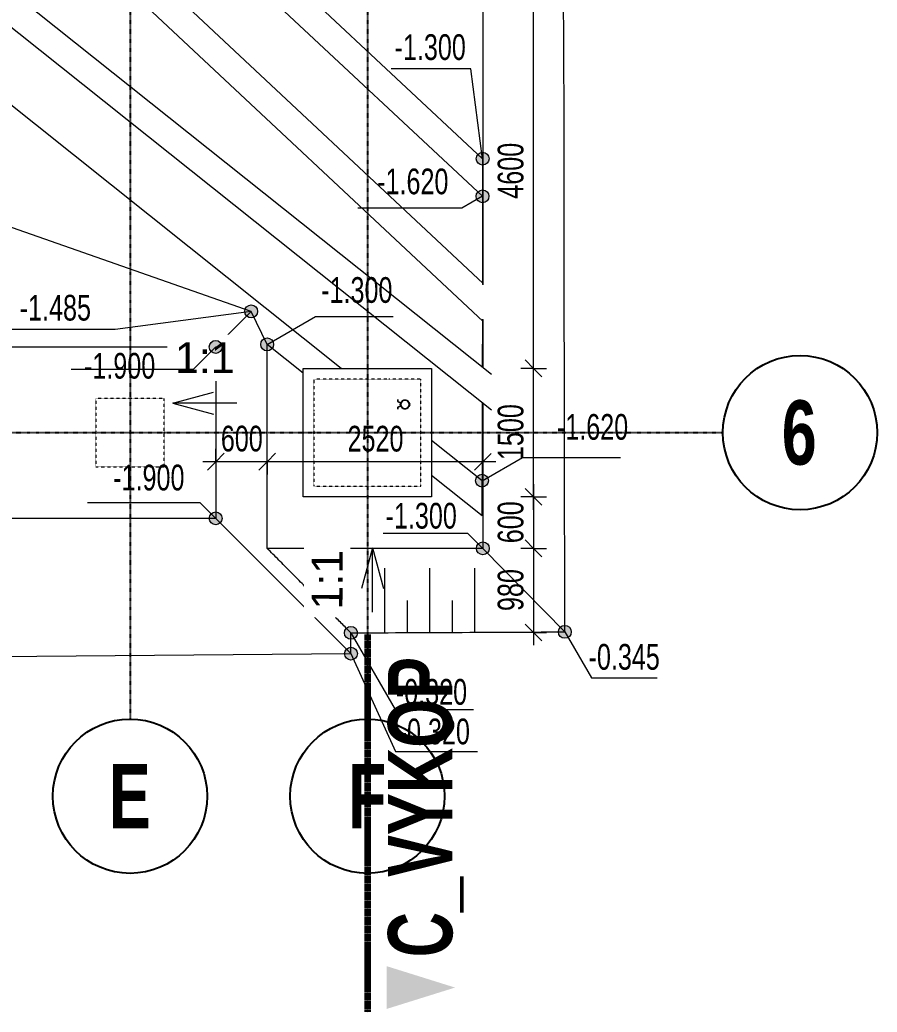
# Model space of a CAD drawing. Header units: millimetres. Extents: x 175047 to 362619, y -19363 to 158900.
# Drawn here: x 195702 to 205708, y 118939 to 130516 of the extents above; entities that cross this region are included whole.
import ezdxf

# ---------------------------------------------------------------- set-up
doc = ezdxf.new("R2010")
doc.units = ezdxf.units.MM
for name, pattern in [('1_Čerchovaná 4_0mm', [8, 4, -2, 0, -2]), ('1_Čerchovaná 6_0mm', [12, 6, -3, 0, -3]), ('3_Čárkovaná 1_0mm', [2, 1, -1])]:
    doc.linetypes.add(name, pattern=pattern)
for name, color, linetype, lineweight in [('A-ANNO-DIMS', 7, 'Continuous', 9), ('A-ANNO-DIMS-150', 7, 'Continuous', 9), ('A-ANNO-NOTE', 7, 'Continuous', 9), ('C-TOPO', 7, 'Continuous', 9), ('G-ANNO-DIMS', 7, 'Continuous', 9), ('G-ANNO-DIMS-2', 7, 'Continuous', 18), ('G-ANNO-SYMB', 7, 'Continuous', 9), ('G-ANNO-SYMB-1', 7, '1_Čerchovaná 4_0mm', 100), ('G-ANNO-SYMB-2', 7, 'Continuous', 18), ('S-FNDN-1', 7, '3_Čárkovaná 1_0mm', 9)]:
    doc.layers.add(name, color=color, linetype=linetype, lineweight=lineweight)
for name, color, linetype, lineweight, true_color in [('A-GENM-1', 251, 'Continuous', 9, 0x646464), ('S-GRID-1', 8, '1_Čerchovaná 6_0mm', 25, 0x808080), ('S-GRID-IDEN', 8, 'Continuous', 25, 0x808080), ('S-GRID-IDEN-1', 8, 'Continuous', 9, 0x808080), ('Stávající dešťová kan__Trubky-1', 115, 'Continuous', 9, 0x61a369), ('Stávající splašková kan__Trubky-1', 36, 'Continuous', 9, 0x804000)]:
    doc.layers.add(name, color=color, linetype=linetype, lineweight=lineweight, true_color=true_color)
doc.styles.add('Arial', font='arial.ttf', dxfattribs={"width": 0.7, "height": 300})
doc.styles.add('Arial_3', font='arial.ttf', dxfattribs={"height": 360})
doc.styles.add('Arial_B', font='arialbd.ttf', dxfattribs={"width": 0.7, "height": 750})
doc.dimstyles.new('Vnitřní_-_průhledné_1', dxfattribs={"dimscale": 304.8, "dimtxt": 306.07782, "dimasz": 0.639764, "dimexe": 0.492126, "dimexo": 0.0625, "dimgap": 0.098425, "dimtad": 1, "dimdec": 0, "dimrnd": 5, "dimzin": 0, "dimdsep": 46, "dimtxsty": 'Arial', "dimblk1": 'OBLIQUE', "dimblk2": 'OBLIQUE', "dimsah": 1, "dimcen": 0.09, "dimdle": 0.492126, "dimazin": 0, "dimtfac": 1, "dimtdec": 4, "dimtix": 1, "dimtmove": 0, "dimatfit": 3, "dimfxl": 0.492126, "dimfxlon": 1, "dimtvp": 1, "dimtolj": 1, "dimtzin": 0, "dimarcsym": 2})

# ---------------------------------------------------------------- blocks, each defined once
blk = doc.blocks.new('Osnova - 6mm-307864-VÝKOP')
at = {"layer": 'S-GRID-IDEN'}
blk.add_circle((0, 0), 6, dxfattribs=at)
blk = doc.blocks.new('VYKOP_ZNACKA_POZN - VYKOP_ZNACKA_POZN-915148-VÝKOP')
at = {"layer": 'A-ANNO-NOTE'}
for p, q in [((-3.5, 0), (-3.5, -5)), ((-1.75, 0), (-1.75, -2.5)), ((0, 0), (0, -5)), ((1.75, 0), (1.75, -2.5)), ((3.5, 0.017), (3.5, -5))]:
    blk.add_line(p, q, dxfattribs=at)
blk = doc.blocks.new('DIMBLOCK11-VÝKOP')
at = {"layer": 'A-ANNO-DIMS-150'}
for p, q in [((198588, 125361), (198588, 125511)), ((201106, 125361), (201106, 125511)), ((201256, 125361), (198588, 125361)), ((198588, 125361), (198588, 125211)), ((201106, 125361), (201106, 125211))]:
    blk.add_line(p, q, dxfattribs=at)
at = {"layer": 'A-ANNO-DIMS-150', "lineweight": 18}
for p, q in [((198588, 125361), (198686, 125459)), ((201106, 125361), (201204, 125458)), ((198588, 125361), (198491, 125264)), ((201106, 125361), (201009, 125263))]:
    blk.add_line(p, q, dxfattribs=at)
at = {"layer": 'A-ANNO-DIMS-150', "color": 0, "insert": (199527, 125780), "char_height": 300, "width": 768.49, "attachment_point": 1, "rotation": 359.9912, "line_spacing_factor": 0.941778, "style": 'Arial'}
blk.add_mtext('2520', dxfattribs=at)
blk = doc.blocks.new('_Oblique')
at = {"color": 0, "linetype": 'ByBlock', "lineweight": -2}
blk.add_line((-0.5, -0.5), (0.5, 0.5), dxfattribs=at)
blk = doc.blocks.new('DIMBLOCK12-VÝKOP')
at = {"layer": 'A-ANNO-DIMS-150'}
for p, q in [((197988, 125361), (197988, 125511)), ((198588, 125361), (198588, 125511)), ((198588, 125361), (197838, 125361)), ((197988, 125361), (197988, 125211)), ((198588, 125361), (198588, 125211))]:
    blk.add_line(p, q, dxfattribs=at)
at = {"layer": 'A-ANNO-DIMS-150', "lineweight": 18}
for p, q in [((197988, 125361), (198086, 125459)), ((198588, 125361), (198686, 125459)), ((197988, 125361), (197891, 125264)), ((198588, 125361), (198491, 125264))]:
    blk.add_line(p, q, dxfattribs=at)
at = {"layer": 'A-ANNO-DIMS-150', "color": 0, "insert": (198048, 125781), "char_height": 300, "width": 576.37, "attachment_point": 1, "rotation": 359.9912, "line_spacing_factor": 0.941778, "style": 'Arial'}
blk.add_mtext('600', dxfattribs=at)
blk = doc.blocks.new('DIMBLOCK32-VÝKOP')
at = {"layer": 'A-ANNO-DIMS-150', "lineweight": 18}
for p, q in [((201698, 126450), (201601, 126548)), ((201698, 126450), (201796, 126353)), ((201698, 124950), (201601, 125048)), ((201698, 124950), (201796, 124853))]:
    blk.add_line(p, q, dxfattribs=at)
at = {"layer": 'A-ANNO-DIMS-150'}
for p, q in [((201698, 126450), (201548, 126450)), ((201698, 124800), (201698, 126450)), ((201698, 126450), (201848, 126450)), ((201698, 124950), (201548, 124950)), ((201698, 124950), (201848, 124950))]:
    blk.add_line(p, q, dxfattribs=at)
at = {"layer": 'A-ANNO-DIMS-150', "color": 0, "insert": (201279, 125380), "char_height": 300, "width": 768.49, "attachment_point": 1, "rotation": 90, "line_spacing_factor": 0.941778, "style": 'Arial'}
blk.add_mtext('1500', dxfattribs=at)
blk = doc.blocks.new('DIMBLOCK33-VÝKOP')
at = {"layer": 'A-ANNO-DIMS-150', "lineweight": 18}
for p, q in [((201698, 131048), (201601, 131145)), ((201698, 131048), (201796, 130950)), ((201698, 126450), (201601, 126548)), ((201698, 126450), (201796, 126353))]:
    blk.add_line(p, q, dxfattribs=at)
at = {"layer": 'A-ANNO-DIMS-150'}
for p, q in [((201698, 131048), (201548, 131048)), ((201698, 126450), (201698, 131048)), ((201698, 131048), (201848, 131048)), ((201698, 126450), (201548, 126450)), ((201698, 126450), (201848, 126450))]:
    blk.add_line(p, q, dxfattribs=at)
at = {"layer": 'A-ANNO-DIMS-150', "color": 0, "insert": (201279, 128429), "char_height": 300, "width": 768.49, "attachment_point": 1, "rotation": 90, "line_spacing_factor": 0.941778, "style": 'Arial'}
blk.add_mtext('4600', dxfattribs=at)
blk = doc.blocks.new('DIMBLOCK43-VÝKOP')
at = {"layer": 'A-ANNO-DIMS-150', "lineweight": 18}
for p, q in [((201698, 124950), (201601, 125048)), ((201698, 124950), (201796, 124853)), ((201698, 124350), (201601, 124448)), ((201698, 124350), (201796, 124253))]:
    blk.add_line(p, q, dxfattribs=at)
at = {"layer": 'A-ANNO-DIMS-150'}
for p, q in [((201698, 125100), (201698, 124350)), ((201698, 124950), (201548, 124950)), ((201698, 124950), (201848, 124950)), ((201698, 124350), (201548, 124350)), ((201698, 124350), (201848, 124350))]:
    blk.add_line(p, q, dxfattribs=at)
at = {"layer": 'A-ANNO-DIMS-150', "color": 0, "insert": (201279, 124410), "char_height": 300, "width": 576.37, "attachment_point": 1, "rotation": 90, "line_spacing_factor": 0.941778, "style": 'Arial'}
blk.add_mtext('600', dxfattribs=at)
blk = doc.blocks.new('DIMBLOCK44-VÝKOP')
at = {"layer": 'A-ANNO-DIMS-150'}
for p, q in [((201698, 124350), (201548, 124350)), ((201698, 124350), (201698, 123219)), ((201698, 124350), (201848, 124350)), ((201698, 123369), (201548, 123369)), ((201698, 123369), (201848, 123369))]:
    blk.add_line(p, q, dxfattribs=at)
at = {"layer": 'A-ANNO-DIMS-150', "lineweight": 18}
for p, q in [((201698, 124350), (201601, 124448)), ((201698, 124350), (201796, 124253)), ((201698, 123369), (201601, 123466)), ((201698, 123369), (201796, 123271))]:
    blk.add_line(p, q, dxfattribs=at)
at = {"layer": 'A-ANNO-DIMS-150', "color": 0, "insert": (201279, 123619), "char_height": 300, "width": 576.37, "attachment_point": 1, "rotation": 90, "line_spacing_factor": 0.941778, "style": 'Arial'}
blk.add_mtext('980', dxfattribs=at)
blk = doc.blocks.new('Řez - Velká značka-308779-VÝKOP')
at = {"layer": 'G-ANNO-SYMB'}
blk.add_hatch(color=256, dxfattribs=at).paths.add_polyline_path([(3.576, 1.5), (0.25, 1.5), (1.913, 6.822)])

msp = doc.modelspace()

# ---------------------------------------------------------------- hatches: boundary and pattern name
at = {"layer": 'G-ANNO-DIMS-2'}
h = msp.add_hatch(color=256, dxfattribs=at)
edge = h.paths.add_edge_path()
edge.add_arc((201103.1, 128896.4), 75, 0, 360)
h = msp.add_hatch(color=256, dxfattribs=at)
edge = h.paths.add_edge_path()
edge.add_arc((201102.3, 128457.9), 75, 0, 360)
h = msp.add_hatch(color=256, dxfattribs=at)
edge = h.paths.add_edge_path()
edge.add_arc((198402.3, 127114.5), 75, 0, 360)
h = msp.add_hatch(color=256, dxfattribs=at)
edge = h.paths.add_edge_path()
edge.add_arc((198588.2, 126729.4), 75, 0, 360)
h = msp.add_hatch(color=256, dxfattribs=at)
edge = h.paths.add_edge_path()
edge.add_arc((201096.5, 125139.2), 75, 0, 360)
h = msp.add_hatch(color=256, dxfattribs=at)
edge = h.paths.add_edge_path()
edge.add_arc((197988.2, 124700.4), 75, 0, 360)
h = msp.add_hatch(color=256, dxfattribs=at)
edge = h.paths.add_edge_path()
edge.add_arc((201105.9, 124350.4), 75, 0, 360)
h = msp.add_hatch(color=256, dxfattribs=at)
edge = h.paths.add_edge_path()
edge.add_arc((199566, 123364.2), 75, 0, 360)
h = msp.add_hatch(color=256, dxfattribs=at)
edge = h.paths.add_edge_path()
edge.add_arc((202062.3, 123376), 75, 0, 360)
h = msp.add_hatch(color=256, dxfattribs=at)
edge = h.paths.add_edge_path()
edge.add_arc((199566.4, 123122.2), 75, 0, 360)

# ---------------------------------------------------------------- linework, layer by layer
at = {"layer": 'A-GENM-1'}
for p, q in [((200115, 126085.3), (200114.2, 126085.3)), ((200114.2, 126072.8), (200114.2, 126085.3)), ((200114.2, 126072.8), (200114.2, 126061.4)), ((200115, 126085.3), (200115, 126072.8)), ((200115, 126061.9), (200115, 126072.8)), ((200114.2, 126061.4), (200146.9, 126047)), ((200146.9, 126011.1), (200114.2, 125997.5)), ((200114.2, 125997.5), (200114.2, 125985.2)), ((200114.2, 125972.7), (200114.2, 125985.2)), ((200114.2, 125972.7), (200115, 125972.7)), ((200147.3, 126047.7), (200115, 126061.9)), ((200115, 125996.7), (200147.3, 126010.3)), ((200115, 125985.2), (200115, 125996.7)), ((200115, 125985.2), (200115, 125972.7)), ((200140.8, 126030.5), (200140, 126030.5)), ((200140.8, 126030.5), (200140, 126030.5)), ((200140.8, 126030.5), (200140, 126030.5)), ((200140.8, 126030.5), (200140, 126030.5)), ((200140, 126027.5), (200140.8, 126027.5)), ((200140.8, 126027.5), (200140, 126027.5)), ((200140, 126027.5), (200140.8, 126027.5)), ((200140.8, 126027.5), (200140, 126027.5)), ((200140.9, 126032.5), (200140.1, 126032.5)), ((200140.1, 126032.5), (200140.9, 126032.5)), ((200140.1, 126025.6), (200140.9, 126025.6)), ((200140.9, 126025.6), (200140.1, 126025.6)), ((200148.6, 126042.7), (200147.6, 126042.7)), ((200148.6, 126042.7), (200147.6, 126042.7)), ((200147.6, 126015.3), (200148.6, 126015.3)), ((200147.6, 126015.3), (200148.6, 126015.3)), ((200149.2, 126044.6), (200148.4, 126044.6)), ((200148.4, 126044.6), (200149.2, 126044.6)), ((200148.4, 126044.6), (200149.2, 126044.6)), ((200148.4, 126013.4), (200149.2, 126013.4)), ((200149.2, 126013.4), (200148.4, 126013.4)), ((200149.2, 126013.4), (200148.4, 126013.4)), ((200149.7, 126048.1), (200150.5, 126048.1)), ((200150.5, 126048.1), (200149.7, 126048.1)), ((200150.5, 126009.9), (200149.7, 126009.9)), ((200149.7, 126009.9), (200150.5, 126009.9)), ((200247.3, 126012.6), (200246.5, 126012.6)), ((200246.5, 126012.6), (200246.6, 126010.1)), ((200246.9, 126014), (200248, 126013.4)), ((200247.4, 126010.1), (200247.3, 126012.6)), ((200249.1, 126025.8), (200248.3, 126025.8)), ((200251.2, 126025.3), (200249.9, 126025.8)), ((200252, 126022), (200253, 126021.9))]:
    msp.add_line(p, q, dxfattribs=at)
for centre, radius, start, end in [((200197.5, 126029), 50, 360, 180), ((200197.6, 126029), 51.6, 22.6069, 163.63186), ((200197.5, 126029), 49, 360, 180), ((200197.6, 126029), 50.8, 22.6069, 163.63186), ((200197.6, 126029), 51.6, 99.84252, 158.24333), ((200197.6, 126029), 50.8, 99.99909, 157.87961), ((200180.4, 126029), 40.4, 168.28934, 175.02509), ((200180.4, 126029), 40.4, 184.83174, 191.71066), ((200146.5, 126036), 5.8, 96.6319, 168.28934), ((200146.5, 126022), 5.8, 191.71066, 263.3681), ((200180.4, 126029), 39.6, 168.28934, 174.92445), ((200180.4, 126029), 39.6, 184.92948, 191.71066), ((200146.5, 126036), 5, 95.40873, 168.28934), ((200146.5, 126022), 5, 191.71066, 264.59127), ((200145.7, 126044.2), 2.43, 275.40873, 343.63186), ((200145.7, 126044.2), 3.23, 275.40873, 343.63186), ((200145.7, 126013.8), 3.23, 17.18539, 84.59127), ((200145.7, 126013.8), 2.43, 17.31792, 84.59127), ((200145.6, 126044.5), 2.8, 1.73502, 62), ((200145.6, 126013.5), 2.8, 298, 358.26498), ((200145.6, 126044.5), 3.6, 1.34938, 62), ((200145.6, 126013.5), 3.6, 298, 358.65062), ((200197.5, 126029), 50, 180, 360), ((200197.6, 126029), 51.6, 196.32207, 356.45875), ((200197.5, 126029), 49, 180, 0), ((200197.6, 126029), 50.8, 196.31482, 356.40291), ((200197.6, 126029), 51.6, 201.75831, 260.15748), ((200197.6, 126029), 50.8, 202.11569, 260.00091), ((200246.7, 126049.5), 2.42, 202.6069, 262.72773), ((200246.7, 126049.5), 1.62, 202.6069, 262.72773), ((200246.2, 126045.1), 1.93, 40.90127, 82.72773), ((200246.2, 126045.1), 2.73, 50.64279, 82.72773), ((200248, 126010.1), 1.4, 182.94926, 309.92173), ((200197.6, 126029), 51.6, 343.06264, 355.8478), ((200248, 126010.1), 0.601, 184.07827, 309.92173), ((200233.2, 126027.8), 23.6, 309.92173, 52.32334), ((200233.2, 126027.8), 24.4, 309.92173, 52.96054), ((200220, 126031.5), 33.4, 327.15067, 343.51997), ((200249.7, 126025.2), 0.615, 70.88438, 175.8478), ((200250.3, 126022.7), 2.81, 343.11562, 70.88438)]:
    msp.add_arc(centre, radius, start, end, dxfattribs=at)
for points, knots in [([(200188.8, 126079.9), (200189.7, 126080), (200191.7, 126080.3), (200194.4, 126080.5), (200197, 126080.6), (200199.4, 126080.6), (200201.4, 126080.5), (200203.1, 126080.3), (200204.3, 126080.2), (200205.2, 126080.1), (200205.4, 126080), (200204.8, 126080.1), (200203.7, 126080.3), (200202.5, 126080.4), (200201.4, 126080.5), (200200.2, 126080.6), (200198.4, 126080.6), (200194.7, 126080.6), (200191.2, 126080.3), (200188.8, 126079.9)], [0, 0, 0, 0, 0.0555556, 0.1111111, 0.1666667, 0.2222222, 0.2777778, 0.3333333, 0.3888889, 0.4444444, 0.5138889, 0.5833333, 0.6527778, 0.6875, 0.7222222, 0.7569444, 0.7916667, 0.8611111, 1, 1, 1, 1]), ([(200188.8, 126079), (200189.7, 126079.2), (200191.7, 126079.5), (200194.4, 126079.7), (200197, 126079.8), (200199.4, 126079.8), (200201.4, 126079.7), (200203.1, 126079.5), (200204.3, 126079.4), (200205.2, 126079.2), (200205.4, 126079.2), (200204.8, 126079.3), (200203.7, 126079.4), (200202.5, 126079.6), (200201.4, 126079.7), (200200.2, 126079.7), (200198.4, 126079.8), (200194.7, 126079.8), (200191.2, 126079.5), (200188.8, 126079)], [0, 0, 0, 0, 0.0555556, 0.1111111, 0.1666667, 0.2222222, 0.2777778, 0.3333333, 0.3888889, 0.4444444, 0.5138889, 0.5833333, 0.6527778, 0.6875, 0.7222222, 0.7569444, 0.7916667, 0.8611111, 1, 1, 1, 1]), ([(200140.1, 126032.6), (200140.1, 126032.6), (200140.1, 126032.4), (200140.1, 126031.9), (200140.1, 126031.4), (200140, 126030.7), (200140, 126030.1), (200140, 126029.6), (200140, 126029.1), (200140, 126028.5), (200140, 126027.9), (200140, 126027.3), (200140, 126026.8), (200140.1, 126026.4), (200140.1, 126026), (200140.1, 126025.8), (200140.1, 126025.6), (200140.1, 126025.6), (200140.1, 126025.6)], [-1, -1, -1, -1, -0.8611111, -0.7916667, -0.7222222, -0.6527778, -0.5833333, -0.5486111, -0.5138889, -0.4444444, -0.3888889, -0.3333333, -0.2777778, -0.2222222, -0.1666667, -0.1111111, -0.0555556, 0, 0, 0, 0]), ([(200140.1, 126025.6), (200140.1, 126025.6), (200140.1, 126025.8), (200140.1, 126026.3), (200140, 126026.8), (200140, 126027.5), (200140, 126028.1), (200140, 126028.5), (200140, 126029.1), (200140, 126029.6), (200140, 126030.3), (200140, 126030.8), (200140.1, 126031.3), (200140.1, 126031.8), (200140.1, 126032.1), (200140.1, 126032.4), (200140.1, 126032.5), (200140.1, 126032.6), (200140.1, 126032.6)], [-1, -1, -1, -1, -0.8611111, -0.7916667, -0.7222222, -0.6527778, -0.5833333, -0.5486111, -0.5138889, -0.4444444, -0.3888889, -0.3333333, -0.2777778, -0.2222222, -0.1666667, -0.1111111, -0.0555556, 0, 0, 0, 0]), ([(200140.1, 126032.5), (200140.1, 126032.3), (200140.1, 126031.9), (200140.1, 126031.3), (200140, 126031), (200140, 126030.6), (200140, 126030.5), (200140, 126030.5)], [-1, -1, -1, -1, -0.7857143, -0.5714286, -0.4285714, -0.2857143, 0, 0, 0, 0]), ([(200140, 126030.5), (200140, 126030.5), (200140, 126030.6), (200140, 126030.9), (200140.1, 126031.3), (200140.1, 126031.8), (200140.1, 126032.2), (200140.1, 126032.5)], [-1, -1, -1, -1, -0.7857143, -0.5714286, -0.4285714, -0.2857143, 0, 0, 0, 0]), ([(200140, 126030.5), (200140, 126030.7), (200140, 126030.9), (200140, 126031.2), (200140.1, 126031.3), (200140.1, 126031.4), (200140.1, 126031.5), (200140.1, 126031.5), (200140.1, 126031.4), (200140, 126031.2), (200140, 126030.9), (200140, 126030.6), (200140, 126030.3), (200140, 126030), (200140, 126029.7), (200140, 126029.4), (200140, 126029), (200140, 126028.6), (200140, 126028.3), (200140, 126028), (200140, 126027.7), (200140, 126027.4), (200140, 126027.1), (200140, 126026.9), (200140.1, 126026.7), (200140.1, 126026.6), (200140.1, 126026.5), (200140.1, 126026.5), (200140.1, 126026.5), (200140.1, 126026.6), (200140.1, 126026.6), (200140.1, 126026.7), (200140, 126026.8), (200140, 126027), (200140, 126027.3), (200140, 126027.5)], [-1, -1, -1, -1, -0.9583333, -0.9166667, -0.8958333, -0.875, -0.8333333, -0.7916667, -0.75, -0.7083333, -0.6666667, -0.6388889, -0.6111111, -0.5833333, -0.5555556, -0.5277778, -0.5, -0.4722222, -0.4444444, -0.4166667, -0.3888889, -0.3611111, -0.3333333, -0.3055556, -0.2777778, -0.25, -0.2222222, -0.1944444, -0.1666667, -0.1388889, -0.1111111, -0.0972222, -0.0833333, -0.0555556, 0, 0, 0, 0]), ([(200140, 126027.5), (200140, 126027.3), (200140, 126027.1), (200140, 126026.8), (200140.1, 126026.7), (200140.1, 126026.6), (200140.1, 126026.5), (200140.1, 126026.5), (200140.1, 126026.6), (200140, 126026.8), (200140, 126027.1), (200140, 126027.4), (200140, 126027.7), (200140, 126028), (200140, 126028.3), (200140, 126028.6), (200140, 126029), (200140, 126029.4), (200140, 126029.7), (200140, 126030), (200140, 126030.3), (200140, 126030.6), (200140, 126030.9), (200140, 126031.1), (200140.1, 126031.3), (200140.1, 126031.4), (200140.1, 126031.5), (200140.1, 126031.5), (200140.1, 126031.5), (200140.1, 126031.5), (200140.1, 126031.4), (200140.1, 126031.3), (200140, 126031.2), (200140, 126031), (200140, 126030.7), (200140, 126030.5)], [-1, -1, -1, -1, -0.9583333, -0.9166667, -0.8958333, -0.875, -0.8333333, -0.7916667, -0.75, -0.7083333, -0.6666667, -0.6388889, -0.6111111, -0.5833333, -0.5555556, -0.5277778, -0.5, -0.4722222, -0.4444444, -0.4166667, -0.3888889, -0.3611111, -0.3333333, -0.3055556, -0.2777778, -0.25, -0.2222222, -0.1944444, -0.1666667, -0.1388889, -0.1111111, -0.0972222, -0.0833333, -0.0555556, 0, 0, 0, 0]), ([(200140, 126027.5), (200140, 126027.5), (200140, 126027.3), (200140, 126026.9), (200140.1, 126026.4), (200140.1, 126025.9), (200140.1, 126025.6)], [-1, -1, -1, -1, -0.6666667, -0.5, -0.3333333, 0, 0, 0, 0]), ([(200140.1, 126025.6), (200140.1, 126025.9), (200140.1, 126026.4), (200140, 126026.9), (200140, 126027.3), (200140, 126027.5), (200140, 126027.5)], [-1, -1, -1, -1, -0.6666667, -0.5, -0.3333333, 0, 0, 0, 0]), ([(200140.9, 126025.6), (200140.9, 126025.6), (200140.9, 126025.8), (200140.9, 126026.3), (200140.8, 126026.8), (200140.8, 126027.5), (200140.8, 126028.1), (200140.8, 126028.5), (200140.8, 126029.1), (200140.8, 126029.6), (200140.8, 126030.3), (200140.8, 126030.8), (200140.9, 126031.3), (200140.9, 126031.8), (200140.9, 126032.1), (200140.9, 126032.4), (200140.9, 126032.5), (200141, 126032.6), (200141, 126032.6)], [-1, -1, -1, -1, -0.8611111, -0.7916667, -0.7222222, -0.6527778, -0.5833333, -0.5486111, -0.5138889, -0.4444444, -0.3888889, -0.3333333, -0.2777778, -0.2222222, -0.1666667, -0.1111111, -0.0555556, 0, 0, 0, 0]), ([(200141, 126032.6), (200141, 126032.6), (200140.9, 126032.4), (200140.9, 126031.9), (200140.9, 126031.4), (200140.8, 126030.7), (200140.8, 126030.1), (200140.8, 126029.6), (200140.8, 126029.1), (200140.8, 126028.5), (200140.8, 126027.9), (200140.8, 126027.3), (200140.8, 126026.8), (200140.9, 126026.4), (200140.9, 126026), (200140.9, 126025.8), (200140.9, 126025.6), (200140.9, 126025.6), (200140.9, 126025.6)], [-1, -1, -1, -1, -0.8611111, -0.7916667, -0.7222222, -0.6527778, -0.5833333, -0.5486111, -0.5138889, -0.4444444, -0.3888889, -0.3333333, -0.2777778, -0.2222222, -0.1666667, -0.1111111, -0.0555556, 0, 0, 0, 0]), ([(200140.8, 126030.5), (200140.8, 126030.5), (200140.8, 126030.6), (200140.8, 126030.9), (200140.9, 126031.3), (200140.9, 126031.8), (200140.9, 126032.2), (200140.9, 126032.5)], [-1, -1, -1, -1, -0.7857143, -0.5714286, -0.4285714, -0.2857143, 0, 0, 0, 0]), ([(200140.9, 126032.5), (200140.9, 126032.3), (200140.9, 126031.9), (200140.9, 126031.3), (200140.8, 126031), (200140.8, 126030.6), (200140.8, 126030.5), (200140.8, 126030.5)], [-1, -1, -1, -1, -0.7857143, -0.5714286, -0.4285714, -0.2857143, 0, 0, 0, 0]), ([(200140.8, 126027.5), (200140.8, 126027.3), (200140.8, 126027.1), (200140.8, 126026.8), (200140.9, 126026.7), (200140.9, 126026.6), (200140.9, 126026.5), (200140.9, 126026.5), (200140.9, 126026.6), (200140.8, 126026.8), (200140.8, 126027.1), (200140.8, 126027.4), (200140.8, 126027.7), (200140.8, 126028), (200140.8, 126028.3), (200140.8, 126028.6), (200140.8, 126029), (200140.8, 126029.4), (200140.8, 126029.7), (200140.8, 126030), (200140.8, 126030.3), (200140.8, 126030.6), (200140.8, 126030.9), (200140.8, 126031.1), (200140.9, 126031.3), (200140.9, 126031.4), (200140.9, 126031.5), (200140.9, 126031.5), (200140.9, 126031.5), (200140.9, 126031.5), (200140.9, 126031.4), (200140.9, 126031.3), (200140.8, 126031.2), (200140.8, 126031), (200140.8, 126030.7), (200140.8, 126030.5)], [-1, -1, -1, -1, -0.9583333, -0.9166667, -0.8958333, -0.875, -0.8333333, -0.7916667, -0.75, -0.7083333, -0.6666667, -0.6388889, -0.6111111, -0.5833333, -0.5555556, -0.5277778, -0.5, -0.4722222, -0.4444444, -0.4166667, -0.3888889, -0.3611111, -0.3333333, -0.3055556, -0.2777778, -0.25, -0.2222222, -0.1944444, -0.1666667, -0.1388889, -0.1111111, -0.0972222, -0.0833333, -0.0555556, 0, 0, 0, 0]), ([(200140.8, 126030.5), (200140.8, 126030.7), (200140.8, 126030.9), (200140.8, 126031.2), (200140.9, 126031.3), (200140.9, 126031.4), (200140.9, 126031.5), (200140.9, 126031.5), (200140.9, 126031.4), (200140.8, 126031.2), (200140.8, 126030.9), (200140.8, 126030.6), (200140.8, 126030.3), (200140.8, 126030), (200140.8, 126029.7), (200140.8, 126029.4), (200140.8, 126029), (200140.8, 126028.6), (200140.8, 126028.3), (200140.8, 126028), (200140.8, 126027.7), (200140.8, 126027.4), (200140.8, 126027.1), (200140.8, 126026.9), (200140.9, 126026.7), (200140.9, 126026.6), (200140.9, 126026.5), (200140.9, 126026.5), (200140.9, 126026.5), (200140.9, 126026.6), (200140.9, 126026.6), (200140.9, 126026.7), (200140.8, 126026.8), (200140.8, 126027), (200140.8, 126027.3), (200140.8, 126027.5)], [-1, -1, -1, -1, -0.9583333, -0.9166667, -0.8958333, -0.875, -0.8333333, -0.7916667, -0.75, -0.7083333, -0.6666667, -0.6388889, -0.6111111, -0.5833333, -0.5555556, -0.5277778, -0.5, -0.4722222, -0.4444444, -0.4166667, -0.3888889, -0.3611111, -0.3333333, -0.3055556, -0.2777778, -0.25, -0.2222222, -0.1944444, -0.1666667, -0.1388889, -0.1111111, -0.0972222, -0.0833333, -0.0555556, 0, 0, 0, 0]), ([(200140.9, 126025.6), (200140.9, 126025.9), (200140.9, 126026.4), (200140.8, 126026.9), (200140.8, 126027.3), (200140.8, 126027.5), (200140.8, 126027.5)], [-1, -1, -1, -1, -0.6666667, -0.5, -0.3333333, 0, 0, 0, 0]), ([(200140.8, 126027.5), (200140.8, 126027.5), (200140.8, 126027.3), (200140.8, 126026.9), (200140.9, 126026.4), (200140.9, 126025.9), (200140.9, 126025.6)], [-1, -1, -1, -1, -0.6666667, -0.5, -0.3333333, 0, 0, 0, 0]), ([(200147.6, 126042.7), (200147.6, 126042.7), (200147.6, 126042.7), (200147.7, 126042.8), (200147.7, 126042.9), (200147.9, 126043.1), (200148, 126043.3), (200148.1, 126043.5)], [-1, -1, -1, -1, -0.85, -0.7, -0.55, -0.4, 0, 0, 0, 0]), ([(200148.1, 126043.5), (200148, 126043.4), (200148, 126043.2), (200147.9, 126043.1), (200147.8, 126042.9), (200147.7, 126042.8), (200147.7, 126042.8), (200147.6, 126042.7), (200147.6, 126042.7), (200147.6, 126042.7)], [-1, -1, -1, -1, -0.75, -0.625, -0.5, -0.375, -0.25, -0.125, 0, 0, 0, 0]), ([(200147.6, 126042.7), (200147.6, 126042.7), (200147.6, 126042.7), (200147.7, 126042.8), (200147.7, 126042.8), (200147.8, 126042.9), (200147.9, 126043.1), (200148, 126043.2), (200148, 126043.4), (200148.1, 126043.5)], [-1, -1, -1, -1, -0.875, -0.75, -0.625, -0.5, -0.375, -0.25, 0, 0, 0, 0]), ([(200148.1, 126043.5), (200148, 126043.4), (200147.9, 126043.2), (200147.8, 126043), (200147.7, 126042.8), (200147.7, 126042.8), (200147.6, 126042.7), (200147.6, 126042.7), (200147.6, 126042.7)], [-1, -1, -1, -1, -0.7, -0.55, -0.4, -0.3, -0.2, -0.1, -0.1, -0.1, -0.1]), ([(200148.1, 126014.5), (200148, 126014.7), (200147.9, 126014.9), (200147.7, 126015.2), (200147.7, 126015.3), (200147.6, 126015.3), (200147.6, 126015.3), (200147.6, 126015.3)], [0, 0, 0, 0, 0.4, 0.55, 0.7, 0.85, 1, 1, 1, 1]), ([(200147.6, 126015.3), (200147.6, 126015.3), (200147.6, 126015.3), (200147.7, 126015.3), (200147.7, 126015.2), (200147.8, 126015.1), (200147.9, 126015), (200147.9, 126014.8), (200148, 126014.6), (200148.1, 126014.5)], [0, 0, 0, 0, 0.125, 0.25, 0.375, 0.5, 0.625, 0.75, 1, 1, 1, 1]), ([(200148.1, 126014.5), (200148, 126014.6), (200147.9, 126014.8), (200147.9, 126015), (200147.8, 126015.1), (200147.7, 126015.2), (200147.7, 126015.3), (200147.6, 126015.3), (200147.6, 126015.3), (200147.6, 126015.3)], [0, 0, 0, 0, 0.25, 0.375, 0.5, 0.625, 0.75, 0.875, 1, 1, 1, 1]), ([(200147.6, 126015.3), (200147.6, 126015.3), (200147.6, 126015.3), (200147.6, 126015.3), (200147.7, 126015.2), (200147.7, 126015.2), (200147.8, 126015.1), (200147.9, 126014.9), (200148, 126014.7), (200148.1, 126014.5)], [0, 0, 0, 0, 0.1, 0.2, 0.3, 0.4, 0.55, 0.7, 1, 1, 1, 1]), ([(200148.6, 126045.2), (200148.5, 126044.9), (200148.3, 126044.5), (200148.2, 126043.9), (200148.1, 126043.7), (200148.1, 126043.5)], [-1, -1, -1, -1, -0.5, -0.25, 0, 0, 0, 0]), ([(200148.1, 126043.5), (200148.1, 126043.7), (200148.2, 126043.9), (200148.3, 126044.5), (200148.5, 126044.9), (200148.6, 126045.2)], [-1, -1, -1, -1, -0.75, -0.5, 0, 0, 0, 0]), ([(200148.1, 126014.5), (200148.1, 126014.4), (200148.2, 126014.1), (200148.3, 126013.6), (200148.5, 126013.1), (200148.6, 126012.8)], [0, 0, 0, 0, 0.25, 0.5, 1, 1, 1, 1]), ([(200148.6, 126012.8), (200148.5, 126013.1), (200148.3, 126013.6), (200148.2, 126014.1), (200148.1, 126014.4), (200148.1, 126014.5)], [0, 0, 0, 0, 0.5, 0.75, 1, 1, 1, 1]), ([(200149, 126046.4), (200149, 126046.4), (200149, 126046.4), (200149, 126046.3), (200148.9, 126046.1), (200148.8, 126045.8), (200148.7, 126045.4), (200148.6, 126045.2)], [-1, -1, -1, -1, -0.8333333, -0.6666667, -0.5, -0.3333333, 0, 0, 0, 0]), ([(200148.6, 126045.2), (200148.7, 126045.4), (200148.8, 126045.8), (200148.9, 126046.1), (200149, 126046.3), (200149, 126046.4), (200149, 126046.4), (200149, 126046.4)], [-1, -1, -1, -1, -0.6666667, -0.5, -0.3333333, -0.1666667, 0, 0, 0, 0]), ([(200148.6, 126042.7), (200148.6, 126042.7), (200148.6, 126042.7), (200148.6, 126042.8), (200148.7, 126042.9), (200148.7, 126043), (200148.8, 126043.2), (200148.8, 126043.3)], [-1, -1, -1, -1, -0.75, -0.625, -0.5, -0.25, 0, 0, 0, 0]), ([(200148.8, 126043.3), (200148.8, 126043.2), (200148.7, 126043), (200148.7, 126042.9), (200148.6, 126042.8), (200148.6, 126042.7), (200148.6, 126042.7), (200148.6, 126042.7)], [-1, -1, -1, -1, -0.75, -0.5, -0.375, -0.25, 0, 0, 0, 0]), ([(200148.6, 126012.8), (200148.7, 126012.6), (200148.8, 126012.3), (200148.9, 126011.9), (200149, 126011.7), (200149, 126011.6), (200149, 126011.6)], [0, 0, 0, 0, 0.3333333, 0.5, 0.6666667, 1, 1, 1, 1]), ([(200149, 126011.6), (200149, 126011.6), (200149, 126011.7), (200148.9, 126011.9), (200148.8, 126012.3), (200148.7, 126012.6), (200148.6, 126012.8)], [0, 0, 0, 0, 0.3333333, 0.5, 0.6666667, 1, 1, 1, 1]), ([(200149.4, 126045.2), (200149.4, 126045), (200149.2, 126044.6), (200149.1, 126044.1), (200148.9, 126043.6), (200148.9, 126043.4), (200148.8, 126043.3)], [-1, -1, -1, -1, -0.7, -0.4, -0.2, 0, 0, 0, 0]), ([(200148.8, 126043.3), (200148.9, 126043.5), (200149, 126043.8), (200149.2, 126044.5), (200149.3, 126044.9), (200149.4, 126045.2)], [-1, -1, -1, -1, -0.7, -0.4, 0, 0, 0, 0]), ([(200148.8, 126014.7), (200148.9, 126014.6), (200148.9, 126014.4), (200149, 126014), (200149.2, 126013.4), (200149.4, 126013), (200149.4, 126012.8)], [0, 0, 0, 0, 0.2, 0.4, 0.7, 1, 1, 1, 1]), ([(200149.4, 126012.8), (200149.3, 126013.1), (200149.2, 126013.6), (200149, 126014.2), (200148.9, 126014.6), (200148.8, 126014.7)], [0, 0, 0, 0, 0.4, 0.7, 1, 1, 1, 1]), ([(200149.7, 126048.1), (200149.6, 126047.9), (200149.4, 126047.5), (200149.2, 126047), (200149.1, 126046.7), (200149, 126046.5), (200149, 126046.4), (200149, 126046.4), (200149, 126046.4)], [-1, -1, -1, -1, -0.7857143, -0.5714286, -0.4285714, -0.2857143, -0.1428571, 0, 0, 0, 0]), ([(200149, 126046.4), (200149, 126046.4), (200149, 126046.4), (200149, 126046.5), (200149.1, 126046.7), (200149.2, 126047), (200149.4, 126047.5), (200149.5, 126047.9), (200149.7, 126048.1)], [-1, -1, -1, -1, -0.7857143, -0.6785714, -0.5714286, -0.4285714, -0.2857143, 0, 0, 0, 0]), ([(200149.7, 126009.9), (200149.5, 126010.2), (200149.4, 126010.6), (200149.2, 126011), (200149.1, 126011.3), (200149, 126011.5), (200149, 126011.6), (200149, 126011.7), (200149, 126011.6)], [0, 0, 0, 0, 0.2857143, 0.4285714, 0.5714286, 0.6785714, 0.7857143, 1, 1, 1, 1]), ([(200149, 126011.6), (200149, 126011.6), (200149, 126011.6), (200149, 126011.5), (200149.1, 126011.3), (200149.2, 126011), (200149.4, 126010.5), (200149.6, 126010.1), (200149.7, 126009.9)], [0, 0, 0, 0, 0.1428571, 0.2857143, 0.4285714, 0.5714286, 0.7857143, 1, 1, 1, 1]), ([(200149.8, 126046.4), (200149.8, 126046.4), (200149.8, 126046.4), (200149.8, 126046.3), (200149.7, 126046.1), (200149.6, 126045.8), (200149.5, 126045.4), (200149.4, 126045.2)], [-1, -1, -1, -1, -0.8333333, -0.6666667, -0.5, -0.3333333, 0, 0, 0, 0]), ([(200149.4, 126045.2), (200149.5, 126045.4), (200149.6, 126045.8), (200149.7, 126046.1), (200149.8, 126046.3), (200149.8, 126046.4), (200149.8, 126046.4), (200149.8, 126046.4)], [-1, -1, -1, -1, -0.6666667, -0.5, -0.3333333, -0.1666667, 0, 0, 0, 0]), ([(200149.4, 126012.8), (200149.5, 126012.6), (200149.6, 126012.3), (200149.7, 126011.9), (200149.8, 126011.7), (200149.8, 126011.6), (200149.8, 126011.6), (200149.8, 126011.6)], [0, 0, 0, 0, 0.3333333, 0.5, 0.6666667, 0.8333333, 1, 1, 1, 1]), ([(200149.8, 126011.6), (200149.8, 126011.6), (200149.8, 126011.6), (200149.8, 126011.7), (200149.7, 126011.9), (200149.6, 126012.3), (200149.5, 126012.6), (200149.4, 126012.8)], [0, 0, 0, 0, 0.1666667, 0.3333333, 0.5, 0.6666667, 1, 1, 1, 1]), ([(200150.5, 126048.1), (200150.4, 126047.9), (200150.3, 126047.5), (200150.1, 126047), (200150, 126046.7), (200149.9, 126046.5), (200149.8, 126046.4), (200149.8, 126046.4), (200149.8, 126046.4)], [-1, -1, -1, -1, -0.7857143, -0.5714286, -0.4285714, -0.2857143, -0.1428571, 0, 0, 0, 0]), ([(200149.8, 126046.4), (200149.8, 126046.4), (200149.8, 126046.4), (200149.9, 126046.5), (200150, 126046.7), (200150.1, 126047), (200150.2, 126047.5), (200150.4, 126047.9), (200150.5, 126048.1)], [-1, -1, -1, -1, -0.7857143, -0.6785714, -0.5714286, -0.4285714, -0.2857143, 0, 0, 0, 0]), ([(200150.5, 126009.9), (200150.4, 126010.2), (200150.2, 126010.6), (200150.1, 126011), (200150, 126011.3), (200149.9, 126011.5), (200149.8, 126011.6), (200149.8, 126011.7), (200149.8, 126011.6)], [0, 0, 0, 0, 0.2857143, 0.4285714, 0.5714286, 0.6785714, 0.7857143, 1, 1, 1, 1]), ([(200149.8, 126011.6), (200149.8, 126011.6), (200149.8, 126011.6), (200149.9, 126011.5), (200150, 126011.3), (200150.1, 126011), (200150.3, 126010.5), (200150.4, 126010.1), (200150.5, 126009.9)], [0, 0, 0, 0, 0.1428571, 0.2857143, 0.4285714, 0.5714286, 0.7857143, 1, 1, 1, 1]), ([(200188.8, 125979), (200189.7, 125978.8), (200191.7, 125978.5), (200194.4, 125978.3), (200197, 125978.2), (200199.4, 125978.2), (200201.4, 125978.3), (200203.1, 125978.5), (200204.3, 125978.6), (200205.2, 125978.8), (200205.4, 125978.8), (200204.8, 125978.7), (200203.7, 125978.6), (200202.5, 125978.4), (200201.4, 125978.3), (200200.2, 125978.3), (200198.4, 125978.2), (200194.7, 125978.2), (200191.2, 125978.5), (200188.8, 125979)], [0, 0, 0, 0, 0.0555556, 0.1111111, 0.1666667, 0.2222222, 0.2777778, 0.3333333, 0.3888889, 0.4444444, 0.5138889, 0.5833333, 0.6527778, 0.6875, 0.7222222, 0.7569444, 0.7916667, 0.8611111, 1, 1, 1, 1]), ([(200188.8, 125978.2), (200189.7, 125978), (200191.7, 125977.7), (200194.4, 125977.5), (200197, 125977.4), (200199.4, 125977.4), (200201.4, 125977.5), (200203.1, 125977.7), (200204.3, 125977.8), (200205.2, 125978), (200205.4, 125978), (200204.8, 125977.9), (200203.7, 125977.8), (200202.5, 125977.6), (200201.4, 125977.5), (200200.2, 125977.5), (200198.4, 125977.4), (200194.7, 125977.4), (200191.2, 125977.7), (200188.8, 125978.2)], [0, 0, 0, 0, 0.0555556, 0.1111111, 0.1666667, 0.2222222, 0.2777778, 0.3333333, 0.3888889, 0.4444444, 0.5138889, 0.5833333, 0.6527778, 0.6875, 0.7222222, 0.7569444, 0.7916667, 0.8611111, 1, 1, 1, 1])]:
    msp.add_open_spline(points, degree=3, knots=knots, dxfattribs=at)
for points in [[(200148.4, 126044.6), (200148.3, 126044.5), (200148.3, 126044.2), (200148.2, 126043.9), (200148.1, 126043.7), (200148.1, 126043.5)], [(200148.1, 126043.5), (200148.1, 126043.7), (200148.2, 126043.9), (200148.3, 126044.2), (200148.3, 126044.5), (200148.4, 126044.6)], [(200148.1, 126014.5), (200148.1, 126014.4), (200148.2, 126014.2), (200148.3, 126013.8), (200148.3, 126013.6), (200148.4, 126013.4)], [(200148.4, 126013.4), (200148.3, 126013.6), (200148.3, 126013.8), (200148.2, 126014.2), (200148.1, 126014.4), (200148.1, 126014.5)], [(200148.8, 126043.3), (200148.8, 126043.2), (200148.7, 126043.1), (200148.7, 126042.9), (200148.6, 126042.7), (200148.6, 126042.7), (200148.6, 126042.7)], [(200148.6, 126042.7), (200148.6, 126042.7), (200148.6, 126042.7), (200148.7, 126042.9), (200148.7, 126043.1), (200148.8, 126043.2), (200148.8, 126043.3)], [(200148.8, 126014.7), (200148.8, 126014.8), (200148.7, 126015), (200148.6, 126015.2), (200148.6, 126015.3), (200148.6, 126015.3), (200148.6, 126015.3)], [(200148.6, 126015.3), (200148.6, 126015.3), (200148.6, 126015.3), (200148.7, 126015.2), (200148.7, 126015), (200148.8, 126014.8), (200148.8, 126014.7)], [(200148.8, 126014.7), (200148.8, 126014.8), (200148.7, 126015), (200148.7, 126015.2), (200148.6, 126015.3), (200148.6, 126015.3), (200148.6, 126015.3)], [(200148.6, 126015.3), (200148.6, 126015.3), (200148.6, 126015.3), (200148.6, 126015.2), (200148.7, 126015), (200148.8, 126014.8), (200148.8, 126014.7)], [(200149.2, 126044.6), (200149.2, 126044.4), (200149.1, 126044.1), (200148.9, 126043.7), (200148.9, 126043.4), (200148.8, 126043.3)], [(200148.8, 126043.3), (200148.9, 126043.4), (200148.9, 126043.7), (200149.1, 126044.1), (200149.2, 126044.4), (200149.2, 126044.6)], [(200148.8, 126014.7), (200148.9, 126014.6), (200148.9, 126014.4), (200149.1, 126013.9), (200149.2, 126013.6), (200149.2, 126013.4)], [(200149.2, 126013.4), (200149.2, 126013.6), (200149.1, 126013.9), (200148.9, 126014.4), (200148.9, 126014.6), (200148.8, 126014.7)]]:
    msp.add_open_spline(points, degree=3, dxfattribs=at)
at = {"layer": 'C-TOPO'}
for p, q in [((199451.6, 126450.4), (181968.2, 140387.2)), ((188920.4, 139833.7), (201102.3, 128457.9)), ((201108.2, 139306.7), (201106.4, 127424.9)), ((198407, 131414.1), (201103.1, 128896.4)), ((201103.1, 128896.4), (201100.6, 127449.2)), ((198402.3, 127114.5), (195540.4, 128117.4)), ((197988.2, 126700.4), (198402.3, 127114.5)), ((198588.2, 126729.4), (198402.3, 127114.5)), ((201099.8, 127006.5), (201098.8, 126467.4)), ((201106.3, 127019.3), (201106.2, 126461.6)), ((182988.2, 126700.4), (197988.2, 126700.4)), ((197988.2, 126700.4), (197988.2, 124700.4)), ((198588.2, 124350.4), (198588.2, 126729.4)), ((199008.2, 126394.6), (198588.2, 126729.4)), ((199008.2, 124950.4), (199008.2, 126450.4)), ((199008.2, 126450.4), (200508.2, 126450.4)), ((200508.2, 126450.4), (200508.2, 124950.4)), ((201098.1, 126054), (201096.5, 125139.2)), ((201106.1, 126047.7), (201105.9, 124350.4)), ((201096.5, 125139.2), (200508.2, 125608.2)), ((201098, 124728.7), (200508.2, 125198.9)), ((201098, 124728.7), (201096.5, 125139.2)), ((200508.2, 124950.4), (199008.2, 124950.4)), ((197988.2, 124700.4), (182988.2, 124700.4)), ((199566.4, 123122.2), (197988.2, 124700.4)), ((201105.9, 124350.4), (198588.2, 124350.4)), ((202062.3, 123376), (201105.9, 124350.4)), ((199566.4, 123122.2), (199566, 123364.2)), ((181253.7, 122965.9), (199566.4, 123122.2))]:
    msp.add_line(p, q, dxfattribs=at)
at = {"layer": 'C-TOPO', "flags": 128}
for points in [[(202052.1, 130141.9), (202048.3, 130894.7), (202044.5, 131647.5), (202040.6, 132400.3), (202036.8, 133153.1), (202033, 133905.9), (202029.2, 134658.7), (202025.3, 135411.5), (202021.5, 136164.3), (202017.7, 136917.1)], [(202062.3, 123376), (202061.1, 124127.8), (202060, 124879.5), (202058.9, 125631.3), (202057.8, 126383.1), (202056.6, 127134.8), (202055.5, 127886.6), (202054.4, 128638.3), (202053.2, 129390.1), (202052.1, 130141.9)], [(201103.1, 128896.4), (201102.5, 128433.3), (201102, 127970.2), (201101.4, 127507.2), (201101.3, 127429.6)], [(201100.8, 127024.4), (201100.3, 126581), (201100.1, 126466.4)], [(201099.6, 126052.8), (201099.2, 125654.9), (201098.6, 125191.8), (201098, 124728.7)]]:
    msp.add_lwpolyline(points, dxfattribs=at)
at = {"layer": 'C-TOPO'}
for points, knots in [([(199566, 123364.2), (199529.8, 123400.8), (199457.5, 123474.1), (199349, 123583.8), (199240.4, 123693.7), (199145.4, 123789.6), (199063.9, 123871.9), (198996, 123940.4), (198928.2, 124008.8), (198860.2, 124077.3), (198792.2, 124145.7), (198701.6, 124236.7), (198633.6, 124305), (198588.2, 124350.4)], [0, 0, 0, 0, 0.1111111, 0.2222222, 0.3333333, 0.4444444, 0.5138889, 0.5833333, 0.6527778, 0.7222222, 0.7916667, 0.8611111, 1, 1, 1, 1]), ([(199566, 123364.2), (200028.3, 123366.4), (200860.4, 123370.3), (201692.4, 123374.3), (202062.3, 123376)], [-1, -1, -1, -1, -0.4444444, 0, 0, 0, 0])]:
    msp.add_open_spline(points, degree=3, knots=knots, dxfattribs=at)
at = {"layer": 'G-ANNO-DIMS'}
for p, q in [((200964.6, 129944.5), (200036, 129944.5)), ((201103.1, 128896.4), (200964.6, 129944.5)), ((201102.3, 128457.9), (200860.2, 128318.1)), ((200860.2, 128318.1), (199647.2, 128318.1)), ((198402.3, 127114.5), (196814.1, 126904.2)), ((198588.2, 126729.4), (199153.8, 127056)), ((199153.8, 127056), (200057.5, 127056)), ((196814.1, 126904.2), (195305.2, 126904.2)), ((197486, 126045.2), (197962.2, 126172.8)), ((197486, 126045.2), (197962.2, 125917.6)), ((198236, 126045.2), (197486, 126045.2)), ((201096.5, 125139.2), (201567.4, 125411)), ((201567.4, 125411), (202712.7, 125411)), ((197805.6, 124883), (196491.3, 124883)), ((197988.2, 124700.4), (197805.6, 124883)), ((200930.8, 124525.4), (199942.2, 124525.4)), ((201105.9, 124350.4), (200930.8, 124525.4)), ((199819.1, 124357.2), (199689.9, 123881.4)), ((199816.6, 123607.2), (199819.1, 124357.2)), ((199819.1, 124357.2), (199945.1, 123880.5)), ((199566, 123364.2), (200083.2, 122468.4)), ((202062.3, 123376), (202371.9, 122839.8)), ((199566.4, 123122.2), (200086.4, 121980.4)), ((202371.9, 122839.8), (203140.2, 122839.8)), ((200083.2, 122468.4), (200996.6, 122468.4)), ((200086.4, 121980.4), (201042.8, 121980.4))]:
    msp.add_line(p, q, dxfattribs=at)
at = {"layer": 'G-ANNO-DIMS-2'}
for centre in [(201103.1, 128896.4), (201102.3, 128457.9), (198402.3, 127114.5), (198588.2, 126729.4), (201096.5, 125139.2), (197988.2, 124700.4), (201105.9, 124350.4), (199566, 123364.2), (202062.3, 123376), (199566.4, 123122.2)]:
    msp.add_circle(centre, 75, dxfattribs=at)
at = {"layer": 'G-ANNO-SYMB-1'}
msp.add_line((199758.2, 123346.1), (199758.2, 118939.4), dxfattribs=at)
at = {"layer": 'S-FNDN-1'}
for p, q in [((199133.2, 126325.4), (199133.2, 125950.4)), ((199508.2, 126325.4), (199133.2, 126325.4)), ((200008.2, 126325.4), (199508.2, 126325.4)), ((200383.2, 126325.4), (200008.2, 126325.4)), ((200383.2, 125075.4), (200383.2, 126325.4)), ((196588.2, 126100.4), (196588.2, 125950.4)), ((197388.2, 126100.4), (196588.2, 126100.4)), ((196588.2, 126100.4), (196588.2, 125300.4)), ((197388.2, 126100.4), (196588.2, 126100.4)), ((197388.2, 125950.4), (197388.2, 126100.4)), ((197388.2, 125300.4), (197388.2, 126100.4)), ((196588.2, 125950.4), (196588.2, 125450.4)), ((197388.2, 125450.4), (197388.2, 125950.4)), ((199133.2, 125950.4), (199133.2, 125450.4)), ((196588.2, 125450.4), (196588.2, 125300.4)), ((197388.2, 125300.4), (197388.2, 125450.4)), ((199133.2, 125450.4), (199133.2, 125075.4)), ((196588.2, 125300.4), (197388.2, 125300.4)), ((196588.2, 125300.4), (197388.2, 125300.4)), ((199133.2, 125075.4), (200383.2, 125075.4))]:
    msp.add_line(p, q, dxfattribs=at)
at = {"layer": 'S-GRID-1'}
for p, q in [((196988.2, 156616.1), (196988.2, 122358.6)), ((199758.2, 156616.1), (199758.2, 122358.6)), ((177170.3, 125700.4), (203907.7, 125700.4))]:
    msp.add_line(p, q, dxfattribs=at)
at = {"layer": 'Stávající dešťová kan__Trubky-1'}
for p, q in [((181843.2, 141384.4), (201208.3, 125966.3)), ((201208.4, 126380.2), (182596.3, 141198.7))]:
    msp.add_line(p, q, dxfattribs=at)
at = {"layer": 'Stávající splašková kan__Trubky-1'}
for p, q in [((186349.5, 140803.3), (201108.5, 126998.3)), ((201108.6, 127441.7), (186881.2, 140749.4))]:
    msp.add_line(p, q, dxfattribs=at)

# ---------------------------------------------------------------- block references
at = {"layer": 'A-ANNO-NOTE', "xscale": 150, "yscale": 150, "zscale": 150, "rotation": 180}
msp.add_blockref('VYKOP_ZNACKA_POZN - VYKOP_ZNACKA_POZN-915148-VÝKOP', (200487.9, 123368.6), dxfattribs=at)
at = {"layer": 'G-ANNO-SYMB', "extrusion": (0, 0, -1), "xscale": 149.9999999999999, "yscale": 149.9999999999999, "zscale": 149.9999999999999, "rotation": 90.00000000000075}
msp.add_blockref('Řez - Velká značka-308779-VÝKOP', (-199758.2, 118939.4), dxfattribs=at)
at = {"layer": 'S-GRID-IDEN', "xscale": 149.9999999999999, "yscale": 149.9999999999999, "zscale": 149.9999999999999}
for p, rotation in [((204807.7, 125700.4), 269.9999999999994), ((196988.2, 121458.6), 180), ((199758.2, 121458.6), 180)]:
    msp.add_blockref('Osnova - 6mm-307864-VÝKOP', p, dxfattribs=dict(at, rotation=rotation))

# ---------------------------------------------------------------- texts
at = {"layer": 'G-ANNO-DIMS', "char_height": 300, "width": 987.978, "attachment_point": 1, "line_spacing_factor": 0.941778, "style": 'Arial'}
for s, insert in [('-1.300', (200075.4, 130348.1)), ('-1.620', (199872.3, 128781.3)), ('-1.300', (199218.7, 127514.5)), ('-1.485', (195700.6, 127307.8)), ('-1.900', (196450.7, 126630.4)), ('-1.620', (201970, 125917.3)), ('-1.900', (196791.8, 125326.4)), ('-1.300', (199970.5, 124880.9)), ('-0.345', (202339.4, 123234.8)), ('-0.320', (200090.3, 122825.9)), ('-0.320', (200123.2, 122364.2))]:
    msp.add_mtext(s, dxfattribs=dict(at, insert=insert))
at = {"layer": 'G-ANNO-SYMB-2', "insert": (199999.3, 119578.6), "char_height": 750, "width": 4293.037, "attachment_point": 1, "rotation": 90, "style": 'Arial_B'}
msp.add_mtext('C_VYKOP', dxfattribs=at)
at = {"layer": 'S-GRID-IDEN-1', "char_height": 750, "attachment_point": 1, "style": 'Arial_B'}
for s, insert, width in [('\\fArial|b1|i0|c238|p34|;\\W.7;6', (204594.3, 126077.1), 505.063), ('\\fArial|b1|i0|c238|p34|;\\W.7;E', (196742.2, 121833.2), 597.658), ('\\fArial|b1|i0|c238|p34|;\\W.7;F', (199532.6, 121833.2), 547.152)]:
    msp.add_mtext(s, dxfattribs=dict(at, insert=insert, width=width))

# ---------------------------------------------------------------- dimensions: what is measured, and where the dimension line sits
at = {"layer": 'A-ANNO-DIMS'}
for base, p1, p2, angle, override, picture, middle in [((201698.0587014, 131047.8916405), (201548.0587014, 126450.3916405), (201548.0587014, 131047.8916405), 90, {"dimpost": '<>', "dimfxl": 4597.5}, 'DIMBLOCK33-VÝKOP', (201514.8868041, 128749.1416405)), ((201698.1, 126450.4), (201548.1, 124950.4), (201548.1, 126450.4), 90, {"dimpost": '<>', "dimfxl": 1500}, 'DIMBLOCK32-VÝKOP', (201514.9, 125700.4)), ((197988.3, 125361.2), (198588.3, 125211.1), (197988.3, 125211.2), 359.9912, {"dimpost": '<>', "dimfxl": 600.053761}, 'DIMBLOCK12-VÝKOP', (198288.3, 125544.3)), ((198588.3, 125361.1), (201106, 125210.7), (198588.3, 125211.1), 359.9912, {"dimpost": '<>', "dimfxl": 2517.690877}, 'DIMBLOCK11-VÝKOP', (199847.2, 125544)), ((201698.1, 124350.4), (201548.1, 124950.4), (201548.1, 124350.4), 90, {"dimpost": '<>', "dimfxl": 599.995557}, 'DIMBLOCK43-VÝKOP', (201514.9, 124650.4)), ((201698.1, 123368.6), (201548.1, 124350.4), (201548.1, 123368.6), 90, {"dimpost": '<>', "dimfxl": 981.833293}, 'DIMBLOCK44-VÝKOP', (201514.9, 123859.5))]:
    dim = msp.add_linear_dim(base=base, p1=p1, p2=p2, angle=angle, dimstyle='Vnitřní_-_průhledné_1', override=override, dxfattribs=at)
    dim.commit()
    dim.dimension.update_dxf_attribs({"geometry": picture, "text_midpoint": middle})

# ---------------------------------------------------------------- next in the draw order: texts
at = {"layer": 'G-ANNO-DIMS', "insert": (197512, 126754.5), "char_height": 360, "width": 837.416, "attachment_point": 1, "line_spacing_factor": 0.941778, "style": 'Arial_3', "bg_fill": 3, "box_fill_scale": 1.25, "bg_fill_color": 9, "bg_fill_true_color": 13158600, "bg_fill_transparency": 0}
msp.add_mtext('1:1', dxfattribs=at)
at = {"layer": 'G-ANNO-DIMS', "insert": (199107.4, 123635.6), "char_height": 360, "width": 837.416, "attachment_point": 1, "rotation": 89.81162, "line_spacing_factor": 0.941778, "style": 'Arial_3', "bg_fill": 3, "box_fill_scale": 1.25, "bg_fill_color": 9, "bg_fill_true_color": 13158600, "bg_fill_transparency": 0}
msp.add_mtext('1:1', dxfattribs=at)

# ---------------------------------------------------------------- next in the draw order: hatches: boundary and pattern name
at = {"layer": 'G-ANNO-DIMS-2'}
h = msp.add_hatch(color=256, dxfattribs=at)
edge = h.paths.add_edge_path()
edge.add_arc((197988.2, 126700.4), 75, 0, 360)

# ---------------------------------------------------------------- next in the draw order: linework, layer by layer
at = {"layer": 'G-ANNO-DIMS'}
for p, q in [((197988.2, 126700.4), (197725.2, 126437.4)), ((197725.2, 126437.4), (196300.7, 126437.4))]:
    msp.add_line(p, q, dxfattribs=at)
at = {"layer": 'G-ANNO-DIMS-2'}
msp.add_circle((197988.2, 126700.4), 75, dxfattribs=at)

doc.saveas('drawing.dxf')
